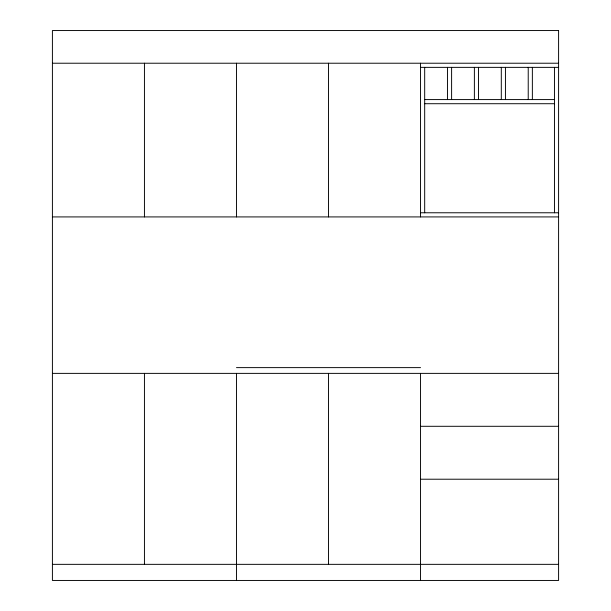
<?xml version="1.0" encoding="UTF-8"?>
<svg xmlns="http://www.w3.org/2000/svg" width="611" height="611" viewBox="0 0 611 611"><rect width="100%" height="100%" fill="white"/><g stroke="black" fill="none" stroke-linecap="round" stroke-linejoin="round"><path stroke-width="0.92" d="M52.409 63.223L558.591 63.223M420.544 67.363L558.591 67.363M424.683 99.578L554.452 99.578M424.683 103.717L554.452 103.717M420.544 212.773L558.591 212.773M52.409 216.92L558.591 216.92M236.472 367.623L420.544 367.623M52.409 373.374L558.591 373.374M420.544 426.295L558.591 426.295M420.544 479.215L558.591 479.215M52.409 564.343L558.591 564.343M554.452 67.363L554.452 212.773M532.364 67.363L532.364 99.578M528.225 67.363L528.225 99.578M505.442 67.363L505.442 99.578M501.303 67.363L501.303 99.578M478.52 67.363L478.52 99.578M474.38 67.363L474.38 99.578M451.605 67.363L451.605 99.578M447.458 67.363L447.458 99.578M424.683 67.363L424.683 212.773M420.544 63.223L420.544 216.92M420.544 373.374L420.544 580.45M328.512 63.223L328.512 216.92M328.512 373.374L328.512 564.343M236.472 63.223L236.472 216.92M236.472 373.374L236.472 580.45M144.44 63.223L144.44 216.92M144.44 373.374L144.44 564.343M558.591 30.55L52.409 30.55L52.409 580.45L558.591 580.45L558.591 30.55"/></g></svg>
